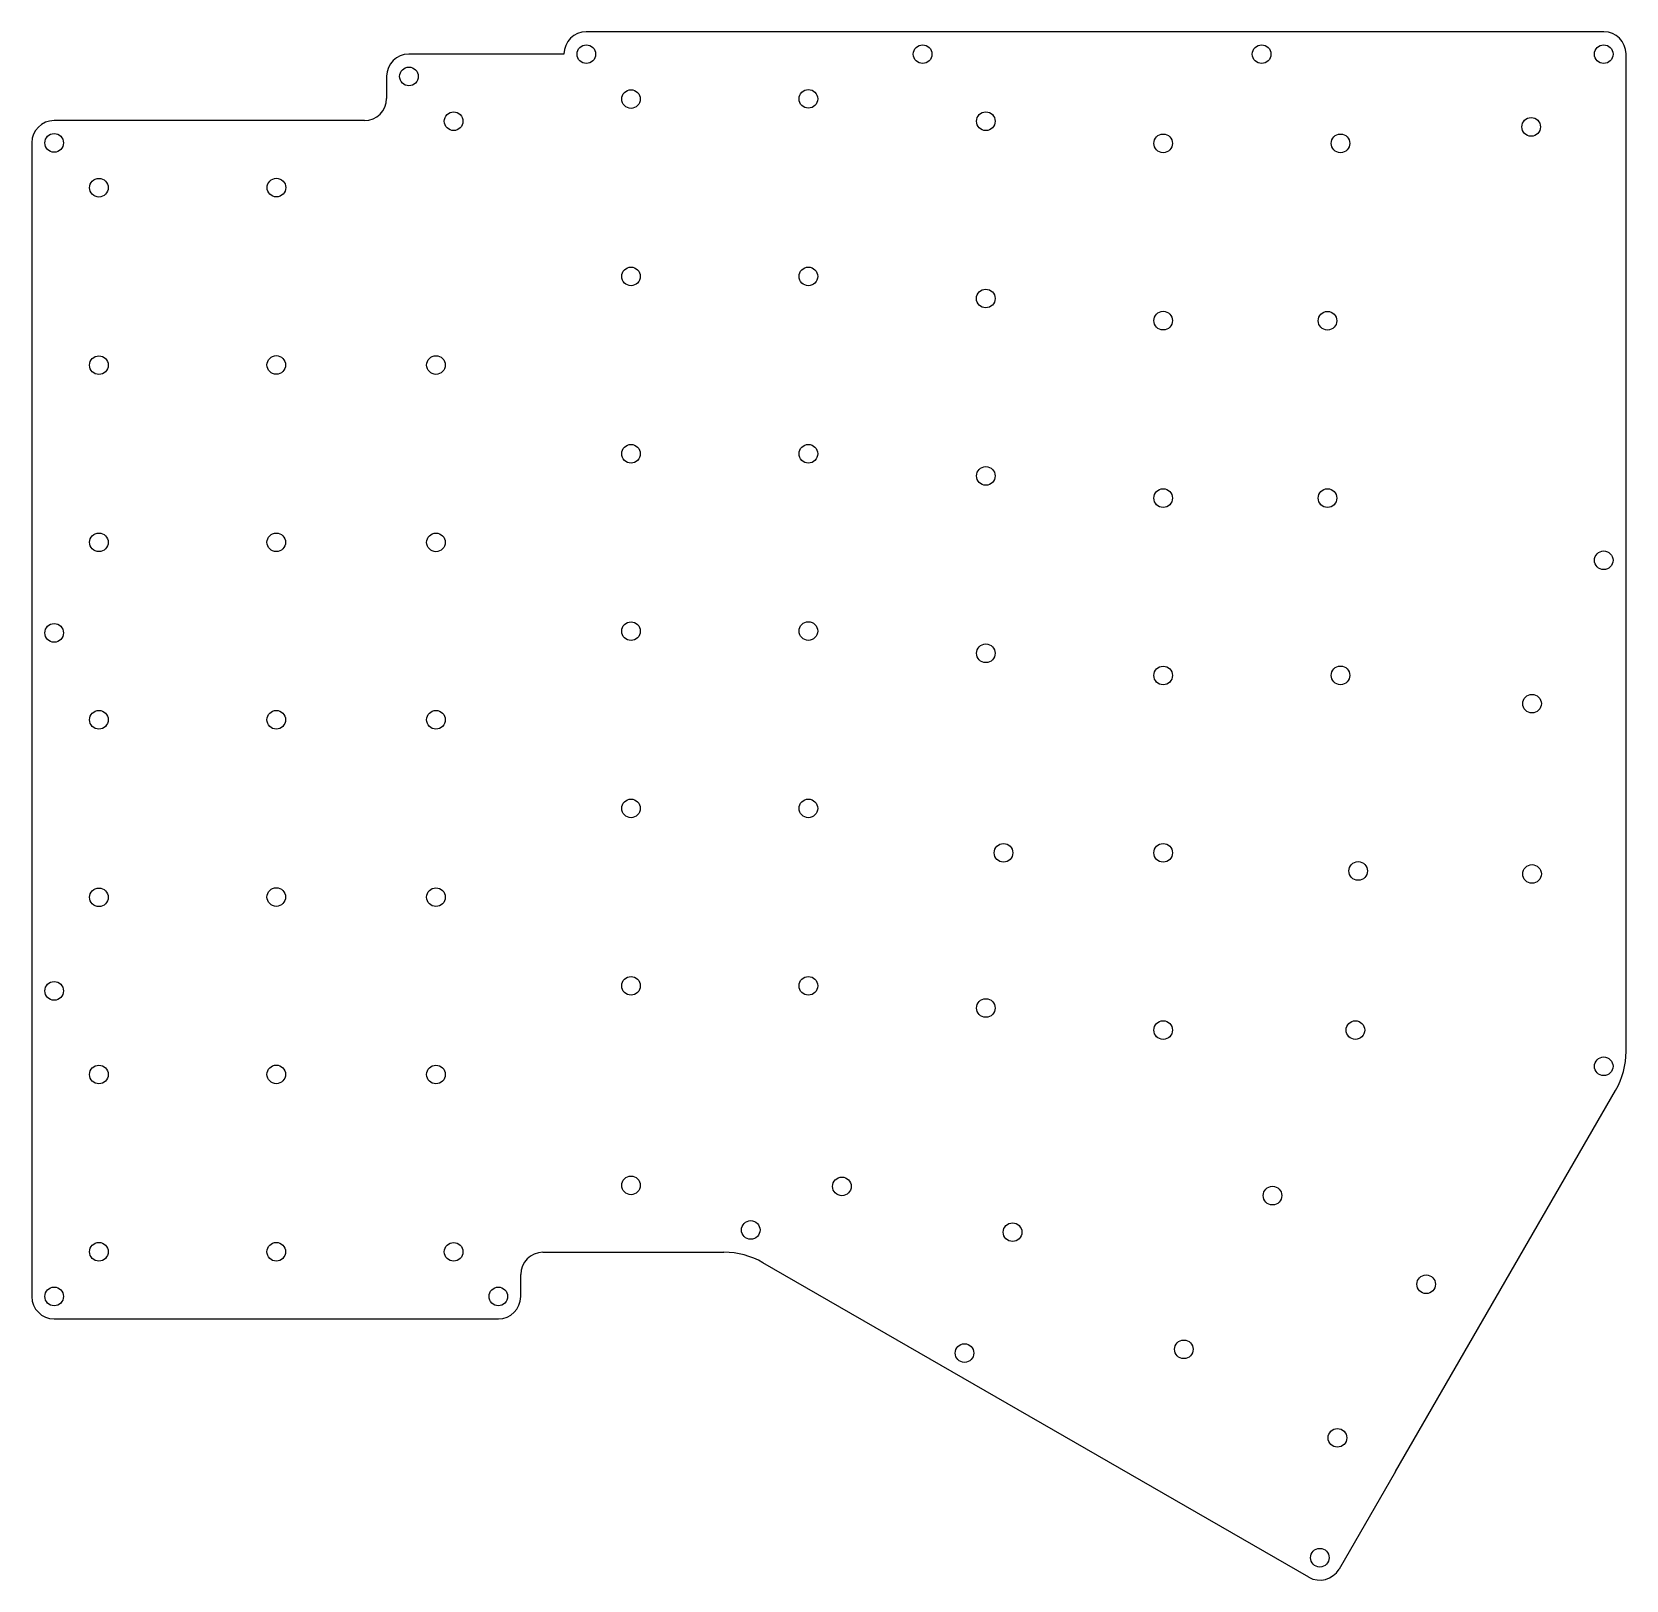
# Model space of a CAD drawing. Header units: millimetres. Extents: x 12 to 183, y -10 to 156.
import ezdxf

# ---------------------------------------------------------------- set-up
doc = ezdxf.new("R2010")
doc.units = ezdxf.units.MM
for name, color, linetype in [('Fillet', 7, 'CONTINUOUS'), ('Sketch005', 7, 'CONTINUOUS'), ('Sketch006', 7, 'CONTINUOUS'), ('Sketch009', 7, 'CONTINUOUS')]:
    doc.layers.add(name, color=color, linetype=linetype)

msp = doc.modelspace()

# ---------------------------------------------------------------- linework, layer by layer
at = {"layer": 'Fillet'}
for p, q in [((180.69, 156.03, -2), (71.38, 156.03, -2)), ((180.69, 156.03), (71.38, 156.03)), ((180.69, 156.03, -2), (71.38, 156.03, -2)), ((71.38, 156.03, -2), (71.38, 156.03)), ((180.69, 156.03), (71.38, 156.03)), ((71.38, 156.03, -2), (71.38, 156.03)), ((180.69, 156.03, -2), (180.69, 156.03)), ((180.69, 156.03, -2), (180.69, 156.03)), ((69, 153.64, -2), (52.33, 153.64, -2)), ((69, 153.64), (52.33, 153.64)), ((69, 153.64, -2), (52.33, 153.64, -2)), ((52.33, 153.64, -2), (52.33, 153.64)), ((69, 153.64), (52.33, 153.64)), ((52.33, 153.64, -2), (52.33, 153.64)), ((69, 153.65, -2), (69, 153.64, -2)), ((69, 153.65), (69, 153.64)), ((69, 153.65, -2), (69, 153.65)), ((69, 153.65, -2), (69, 153.64, -2)), ((69, 153.65, -2), (69, 153.65)), ((69, 153.65), (69, 153.64)), ((69, 153.64, -2), (69, 153.64)), ((69, 153.64, -2), (69, 153.64)), ((183.07, 46.52, -2), (183.07, 153.65, -2)), ((183.07, 46.52), (183.07, 153.65)), ((183.07, 46.52, -2), (183.07, 153.65, -2)), ((183.07, 153.65, -2), (183.07, 153.65)), ((183.07, 46.52), (183.07, 153.65)), ((183.07, 153.65, -2), (183.07, 153.65)), ((49.95, 151.26, -2), (49.95, 148.88, -2)), ((49.95, 151.26), (49.95, 148.88)), ((49.95, 151.26, -2), (49.95, 151.26)), ((49.95, 151.26, -2), (49.95, 148.88, -2)), ((49.95, 151.26, -2), (49.95, 151.26)), ((49.95, 151.26), (49.95, 148.88)), ((49.95, 148.88, -2), (49.95, 148.88)), ((49.95, 148.88, -2), (49.95, 148.88)), ((47.57, 146.5, -2), (14.23, 146.5, -2)), ((47.57, 146.5), (14.23, 146.5)), ((47.57, 146.5, -2), (14.23, 146.5, -2)), ((14.23, 146.5, -2), (14.23, 146.5)), ((47.57, 146.5), (14.23, 146.5)), ((14.23, 146.5, -2), (14.23, 146.5)), ((47.57, 146.5, -2), (47.57, 146.5)), ((47.57, 146.5, -2), (47.57, 146.5)), ((11.85, 144.12, -2), (11.85, 20.18, -2)), ((11.85, 144.12), (11.85, 20.18)), ((11.85, 144.12, -2), (11.85, 144.12)), ((11.85, 144.12, -2), (11.85, 20.18, -2)), ((11.85, 144.12, -2), (11.85, 144.12)), ((11.85, 144.12), (11.85, 20.18)), ((183.07, 46.52, -2), (183.07, 46.52)), ((183.07, 46.52, -2), (183.07, 46.52)), ((158.3, 1.41, -2), (181.95, 42.33, -2)), ((158.3, 1.41), (181.95, 42.33)), ((158.3, 1.41, -2), (181.95, 42.33, -2)), ((158.3, 1.41), (181.95, 42.33)), ((181.95, 42.33, -2), (181.95, 42.33)), ((181.95, 42.33, -2), (181.95, 42.33)), ((66.73, 24.94, -2), (76.2, 24.94, -2)), ((66.73, 24.94), (76.2, 24.94)), ((66.73, 24.94, -2), (76.2, 24.94, -2)), ((66.73, 24.94, -2), (66.73, 24.94)), ((66.73, 24.94), (76.2, 24.94)), ((66.73, 24.94, -2), (66.73, 24.94)), ((76.2, 24.94, -2), (86.18, 24.94, -2)), ((76.2, 24.94), (86.18, 24.94)), ((76.2, 24.94, -2), (86.18, 24.94, -2)), ((76.2, 24.94, -2), (76.2, 24.94)), ((76.2, 24.94), (86.18, 24.94)), ((76.2, 24.94, -2), (76.2, 24.94)), ((86.18, 24.94, -2), (86.18, 24.94)), ((86.18, 24.94, -2), (86.18, 24.94)), ((64.35, 20.18, -2), (64.35, 22.56, -2)), ((64.35, 20.18), (64.35, 22.56)), ((64.35, 22.56, -2), (64.35, 22.56)), ((64.35, 20.18, -2), (64.35, 22.56, -2)), ((64.35, 22.56, -2), (64.35, 22.56)), ((64.35, 20.18), (64.35, 22.56)), ((148.99, -9.95, -2), (90.36, 23.82, -2)), ((148.99, -9.95), (90.36, 23.82)), ((148.99, -9.95, -2), (90.36, 23.82, -2)), ((90.36, 23.82, -2), (90.36, 23.82)), ((148.99, -9.95), (90.36, 23.82)), ((90.36, 23.82, -2), (90.36, 23.82)), ((11.85, 20.18, -2), (11.85, 20.18)), ((11.85, 20.18, -2), (11.85, 20.18)), ((64.35, 20.18, -2), (64.35, 20.18)), ((64.35, 20.18, -2), (64.35, 20.18)), ((14.23, 17.8, -2), (61.97, 17.8, -2)), ((14.23, 17.8), (61.97, 17.8)), ((14.23, 17.8, -2), (61.97, 17.8, -2)), ((14.23, 17.8, -2), (14.23, 17.8)), ((14.23, 17.8), (61.97, 17.8)), ((14.23, 17.8, -2), (14.23, 17.8)), ((61.97, 17.8, -2), (61.97, 17.8)), ((61.97, 17.8, -2), (61.97, 17.8)), ((158.3, 1.41, -2), (152.24, -9.08, -2)), ((158.3, 1.41, -2), (152.24, -9.08, -2)), ((158.3, 1.41), (152.24, -9.08)), ((158.3, 1.41), (152.24, -9.08)), ((158.3, 1.41, -2), (158.3, 1.41)), ((158.3, 1.41, -2), (158.3, 1.41)), ((148.99, -9.95, -2), (148.99, -9.95)), ((148.99, -9.95, -2), (148.99, -9.95)), ((152.24, -9.08, -2), (152.24, -9.08)), ((152.24, -9.08, -2), (152.24, -9.08))]:
    msp.add_line(p, q, dxfattribs=at)
for centre, radius, start, end in [((71.38, 153.65, -2), 2.38, 90, 180), ((71.38, 153.65), 2.38, 90, 180), ((71.38, 153.65, -2), 2.38, 90, 180), ((71.38, 153.65), 2.38, 90, 180), ((180.69, 153.65, -2), 2.38, 0, 90), ((180.69, 153.65), 2.38, 0, 90), ((180.69, 153.65, -2), 2.38, 0, 90), ((180.69, 153.65), 2.38, 0, 90), ((52.33, 151.26, -2), 2.38, 90, 180), ((52.33, 151.26), 2.38, 90, 180), ((52.33, 151.26, -2), 2.38, 90, 180), ((52.33, 151.26), 2.38, 90, 180), ((47.57, 148.88, -2), 2.38, -90, 0), ((47.57, 148.88), 2.38, -90, 0), ((47.57, 148.88, -2), 2.38, -90, 0), ((47.57, 148.88), 2.38, -90, 0), ((14.23, 144.12, -2), 2.38, 90, 180), ((14.23, 144.12), 2.38, 90, 180), ((14.23, 144.12, -2), 2.38, 90, 180), ((14.23, 144.12), 2.38, 90, 180), ((174.69, 46.52, -2), 8.38, -30.0224, 0), ((174.69, 46.52, -2), 8.38, -30.0224, 0), ((174.69, 46.52), 8.38, -30.0224, 0), ((174.69, 46.52), 8.38, -30.0224, 0), ((66.73, 22.56, -2), 2.38, 90, 180), ((66.73, 22.56), 2.38, 90, 180), ((66.73, 22.56, -2), 2.38, 90, 180), ((66.73, 22.56), 2.38, 90, 180), ((86.18, 16.56, -2), 8.38, 60.0572, 90), ((86.18, 16.56), 8.38, 60.0572, 90), ((86.18, 16.56, -2), 8.38, 60.0572, 90), ((86.18, 16.56), 8.38, 60.0572, 90), ((14.23, 20.18, -2), 2.38, 180, -90), ((14.23, 20.18), 2.38, 180, -90), ((14.23, 20.18, -2), 2.38, 180, -90), ((14.23, 20.18), 2.38, 180, -90), ((61.97, 20.18, -2), 2.38, -90, 0), ((61.97, 20.18), 2.38, -90, 0), ((61.97, 20.18, -2), 2.38, -90, 0), ((61.97, 20.18), 2.38, -90, 0), ((150.18, -7.89, -2), 2.38, -119.9428, -30.0224), ((150.18, -7.89), 2.38, -119.9428, -30.0224), ((150.18, -7.89, -2), 2.38, -119.9428, -30.0224), ((150.18, -7.89), 2.38, -119.9428, -30.0224)]:
    msp.add_arc(centre, radius, start, end, dxfattribs=at)
at = {"layer": 'Sketch005'}
for centre in [(71.4, 153.63), (107.52, 153.63), (143.93, 153.63), (180.67, 153.63), (52.35, 151.24), (14.25, 144.1), (180.67, 99.27), (14.25, 91.47), (14.25, 53.02), (180.67, 44.92), (89.06, 27.34), (14.25, 20.2), (61.95, 20.2), (112.02, 14.12), (150.18, -7.86)]:
    msp.add_circle(centre, 1, dxfattribs=at)
at = {"layer": 'Sketch006'}
for centre in [(76.2, 148.81), (95.25, 148.83), (57.15, 146.43), (114.31, 146.43), (172.88, 145.82), (133.35, 144.05), (152.4, 144.05), (19.05, 139.29), (38.12, 139.3), (76.2, 129.76), (95.25, 129.76), (114.3, 127.39), (133.35, 125.01), (151, 125), (19.05, 120.23), (38.1, 120.25), (55.25, 120.24), (76.2, 110.71), (95.25, 110.71), (114.31, 108.33), (133.35, 105.95), (151, 105.95), (19.05, 101.2), (38.1, 101.2), (55.25, 101.19), (76.2, 91.66), (95.25, 91.67), (114.31, 89.28), (133.35, 86.9), (152.4, 86.91), (172.97, 83.87), (19.05, 82.14), (38.1, 82.14), (55.25, 82.14), (76.2, 72.62), (95.25, 72.62), (116.21, 67.85), (133.35, 67.85), (154.3, 65.9), (172.97, 65.58), (19.05, 63.07), (38.1, 63.1), (55.25, 63.09), (76.2, 53.56), (95.25, 53.56), (114.31, 51.18), (133.35, 48.81), (154, 48.81), (19.05, 44.04), (38.1, 44.05), (55.25, 44.04), (76.2, 32.13), (98.85, 32.02), (117.18, 27.1), (19.05, 25), (38.1, 25), (57.15, 24.99)]:
    msp.add_circle(centre, 1, dxfattribs=at)
at = {"layer": 'Sketch009'}
for centre in [(145.1, 31.03), (161.6, 21.51), (135.57, 14.52), (152.07, 5.01)]:
    msp.add_circle(centre, 1, dxfattribs=at)

doc.saveas('drawing.dxf')
